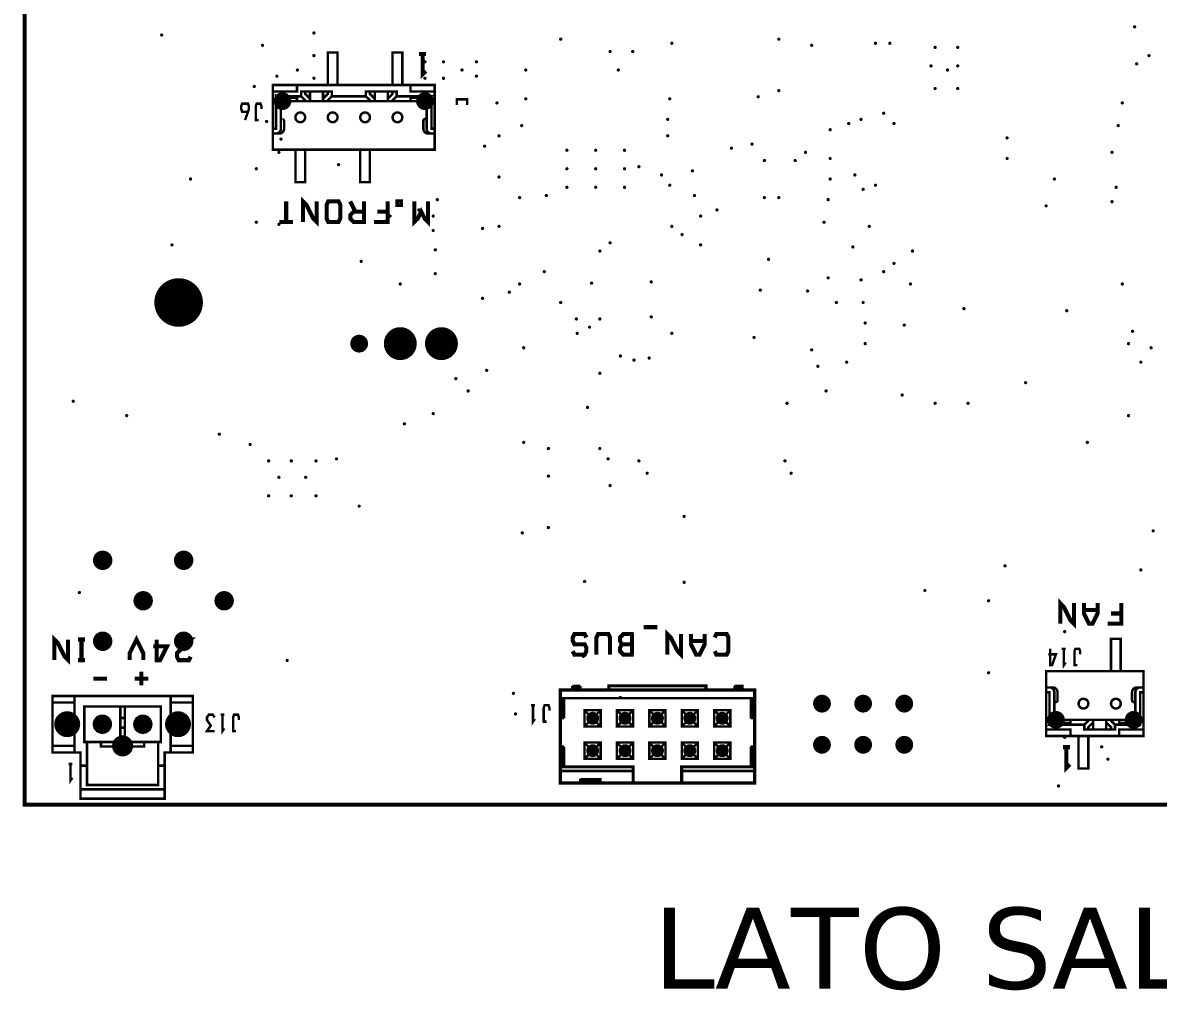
# Model space of a CAD drawing. Extents: x -3 to 440, y 331 to 583.
# Drawn here: x 299.7 to 369.8, y 331.2 to 390.9 of the extents above; entities that cross this region are included whole.
import ezdxf

# ---------------------------------------------------------------- set-up
doc = ezdxf.new("R2010")
doc.units = 0
doc.header["$MEASUREMENT"] = 0
doc.layers.get('0').update_dxf_attribs({"linetype": 'CONTINUOUS'})
for name, color, linetype in [('22-303-0_ASB', 7, 'CONTINUOUS'), ('22-303-0_DRL', 1, 'CONTINUOUS'), ('THRUHOLE_NPT', 7, 'CONTINUOUS'), ('THRUHOLE_TAP', 1, 'CONTINUOUS')]:
    doc.layers.add(name, color=color, linetype=linetype)
doc.styles.get("Standard").update_dxf_attribs({"font": 'verdana.ttf', "height": 5})

# ---------------------------------------------------------------- blocks, each defined once
blk = doc.blocks.new('ROUND_63')
at = {"const_width": 1.016}
blk.add_lwpolyline([(-0.508, 0, 1), (0.508, 0, 1)], format="xyb", close=True, dxfattribs=at)
blk = doc.blocks.new('ROUND_28')
at = {"const_width": 0.54991}
blk.add_lwpolyline([(-0.274954, 0, 1), (0.274954, 0, 1)], format="xyb", close=True, dxfattribs=at)
blk = doc.blocks.new('ROUND_30')
at = {"const_width": 0.65024}
blk.add_lwpolyline([(-0.32512, 0, 1), (0.32512, 0, 1)], format="xyb", close=True, dxfattribs=at)
blk = doc.blocks.new('ROUND_111')
at = {"const_width": 1.49987}
blk.add_lwpolyline([(-0.749934, 0, 1), (0.749934, 0, 1)], format="xyb", close=True, dxfattribs=at)
blk = doc.blocks.new('ROUND_112')
at = {"const_width": 0.59944}
blk.add_lwpolyline([(-0.29972, 0, 1), (0.29972, 0, 1)], format="xyb", close=True, dxfattribs=at)
blk = doc.blocks.new('ROUND_113')
at = {"const_width": 0.40005}
blk.add_lwpolyline([(-0.200024, 0, 1), (0.200024, 0, 1)], format="xyb", close=True, dxfattribs=at)
blk = doc.blocks.new('ROUND_114')
at = {"const_width": 0.8001}
blk.add_lwpolyline([(-0.40005, 0, 1), (0.40005, 0, 1)], format="xyb", close=True, dxfattribs=at)
blk = doc.blocks.new('ROUND_115')
at = {"const_width": 0.10033}
blk.add_lwpolyline([(-0.050164, 0, 1), (0.050164, 0, 1)], format="xyb", close=True, dxfattribs=at)
blk = doc.blocks.new('ROUND_116')
at = {"const_width": 0.10033}
blk.add_lwpolyline([(-0.050164, 0, 1), (0.050164, 0, 1)], format="xyb", close=True, dxfattribs=at)
blk = doc.blocks.new('ROUND_117')
at = {"const_width": 0.10033}
blk.add_lwpolyline([(-0.050164, 0, 1), (0.050164, 0, 1)], format="xyb", close=True, dxfattribs=at)
blk = doc.blocks.new('ROUND_108')
at = {"const_width": 0.10033}
blk.add_lwpolyline([(-0.050164, 0, 1), (0.050164, 0, 1)], format="xyb", close=True, dxfattribs=at)
blk = doc.blocks.new('ROUND_85')
at = {"const_width": 0.8001}
blk.add_lwpolyline([(-0.40005, 0, 1), (0.40005, 0, 1)], format="xyb", close=True, dxfattribs=at)
blk = doc.blocks.new('ROUND_82')
at = {"const_width": 1.49987}
blk.add_lwpolyline([(-0.749934, 0, 1), (0.749934, 0, 1)], format="xyb", close=True, dxfattribs=at)

msp = doc.modelspace()

# ---------------------------------------------------------------- linework, layer by layer
at = {"layer": '22-303-0_ASB'}
for points, const_width in [([(319.334, 582.606), (319.334, 572.606), (314.333, 572.606), (314.333, 582.606), (299.835, 582.606), (299.835, 342.606), (439.834, 342.606), (439.834, 582.606), (319.334, 582.606)], 0.254), ([(319.144, 387.041), (319.144, 389.042), (318.844, 389.042), (318.544, 389.042), (318.544, 387.041)], 0.152), ([(322.545, 387.041), (322.545, 389.042), (322.845, 389.042), (323.144, 389.042), (323.144, 387.041)], 0.152), ([(324.183, 388.959), (324.607, 388.959)], 0.254), ([(324.396, 388.959), (324.396, 387.689), (324.607, 387.899)], 0.254), ([(315.146, 386.642), (315.146, 387.041), (316.644, 387.041), (316.644, 386.642), (315.146, 386.642), (315.146, 384.341)], 0.152), ([(323.645, 387.041), (316.644, 387.041)], 0.152), ([(325.146, 387.041), (325.146, 386.642), (323.645, 386.642), (323.645, 387.041), (325.146, 387.041)], 0.152), ([(324.645, 384.341), (324.645, 386.043), (324.645, 386.241), (323.645, 386.241), (323.645, 386.043), (324.645, 386.043), (324.945, 386.342), (322.796, 386.342), (322.796, 386.642), (320.894, 386.642), (320.894, 386.342), (321.196, 386.043), (318.496, 386.043), (318.245, 386.043), (317.444, 386.043), (317.196, 386.043), (316.644, 386.043), (315.646, 386.043), (315.344, 386.342), (315.344, 384.341), (315.146, 384.341), (315.146, 384.041), (315.344, 384.041)], 0.152), ([(320.894, 386.342), (318.796, 386.342), (318.796, 386.642), (316.896, 386.642), (316.896, 386.342), (315.344, 386.342)], 0.152), ([(315.646, 384.341), (315.646, 386.043), (315.646, 386.241), (316.644, 386.241), (316.644, 386.043)], 0.152), ([(316.896, 386.342), (317.196, 386.043)], 0.152), ([(317.145, 386.642), (317.145, 386.492), (317.444, 386.192)], 0.152), ([(317.444, 386.043), (317.444, 386.192), (317.444, 386.642)], 0.152), ([(318.245, 386.043), (318.245, 386.192), (318.245, 386.642)], 0.152), ([(318.245, 386.192), (318.544, 386.492), (318.544, 386.642)], 0.152), ([(318.496, 386.043), (318.796, 386.342)], 0.152), ([(321.145, 386.642), (321.145, 386.492), (321.445, 386.192), (321.445, 386.043), (321.196, 386.043)], 0.152), ([(321.445, 386.642), (321.445, 386.192)], 0.152), ([(322.545, 386.642), (322.545, 386.492), (322.245, 386.192), (322.245, 386.043), (321.445, 386.043)], 0.152), ([(322.245, 386.192), (322.245, 386.642)], 0.152), ([(322.796, 386.342), (322.494, 386.043), (322.245, 386.043)], 0.152), ([(325.146, 384.041), (325.146, 384.341), (324.945, 384.341), (324.945, 386.342)], 0.152), ([(325.146, 386.642), (325.146, 384.341)], 0.152), ([(313.614, 385.38), (313.259, 385.38), (313.198, 385.55), (313.198, 385.72), (313.259, 385.888), (313.614, 385.888), (313.673, 385.72), (313.673, 385.55), (313.436, 384.872)], 0.152), ([(314.452, 385.55), (314.452, 385.72), (314.391, 385.888), (314.155, 385.888), (314.097, 385.72), (314.097, 384.872)], 0.152), ([(322.494, 386.043), (323.645, 386.043)], 0.152), ([(326.505, 385.801), (326.505, 386.152), (327.155, 386.152), (327.155, 385.801)], 0.152), ([(314.036, 384.872), (314.275, 384.872)], 0.152), ([(315.646, 384.943), (315.745, 384.943)], 0.152), ([(315.844, 384.841), (315.844, 384.341)], 0.152), ([(324.445, 384.841), (324.445, 384.341)], 0.152), ([(324.645, 384.943), (324.544, 384.943)], 0.152), ([(324.945, 384.041), (325.146, 384.041), (325.146, 383.043), (315.146, 383.043), (315.146, 384.041)], 0.152), ([(315.545, 384.041), (315.344, 384.041)], 0.152), ([(324.744, 384.041), (324.945, 384.041)], 0.152), ([(317.145, 383.043), (317.145, 381.041), (316.845, 381.041), (316.545, 381.041), (316.545, 383.043)], 0.152), ([(321.145, 383.043), (321.145, 381.041), (320.846, 381.041), (320.546, 381.041), (320.546, 383.043)], 0.152), ([(317.008, 378.585), (317.008, 379.855), (317.221, 379.644), (317.643, 378.799), (317.856, 378.585), (317.856, 379.855)], 0.254), ([(315.971, 379.855), (315.971, 378.585)], 0.254), ([(319.21, 379.855), (319.316, 379.644), (319.316, 378.799), (319.21, 378.585), (318.575, 378.585), (318.468, 378.799), (318.468, 379.644), (318.575, 379.855), (319.21, 379.855)], 0.254), ([(320.246, 379.22), (319.929, 379.855)], 0.254), ([(320.777, 379.22), (320.142, 379.22), (319.929, 379.009), (319.929, 378.799), (320.142, 378.585), (320.777, 378.585), (320.777, 379.855)], 0.254), ([(322.237, 379.855), (322.237, 378.585), (321.389, 378.585)], 0.254), ([(321.602, 379.22), (322.237, 379.22)], 0.254), ([(323.063, 379.855), (322.85, 379.855), (322.85, 379.644), (323.063, 379.644), (323.063, 379.855)], 0.254), ([(323.888, 379.855), (323.888, 378.585), (324.099, 378.799), (324.31, 379.22), (324.523, 378.799), (324.734, 378.585), (324.734, 379.855)], 0.254), ([(315.547, 378.585), (316.395, 378.585)], 0.254), ([(363.766, 353.78), (363.766, 355.05), (363.977, 354.836), (364.401, 353.99), (364.612, 353.78), (364.612, 355.05)], 0.254), ([(365.227, 355.05), (365.227, 354.415), (365.544, 353.78), (365.755, 353.78), (366.073, 354.415), (366.073, 355.05)], 0.254), ([(367.533, 355.05), (367.533, 353.78), (366.687, 353.78)], 0.254), ([(365.227, 354.625), (366.073, 354.625)], 0.254), ([(366.898, 354.415), (367.533, 354.415)], 0.254), ([(338.049, 353.566), (338.895, 353.566)], 0.254), ([(339.509, 351.875), (339.509, 353.145), (339.72, 352.931), (340.144, 352.085), (340.355, 351.875), (340.355, 353.145)], 0.254), ([(301.663, 351.534), (301.663, 352.804), (301.874, 352.593), (302.298, 351.748), (302.509, 351.534), (302.509, 352.804)], 0.254), ([(303.124, 352.804), (303.546, 352.804)], 0.254), ([(303.335, 352.804), (303.335, 351.534)], 0.254), ([(306.309, 351.534), (306.309, 351.958), (306.733, 352.804), (307.155, 351.958), (307.155, 351.534)], 0.254), ([(307.77, 352.383), (308.615, 352.383), (308.194, 351.534), (307.98, 351.534), (307.98, 352.804)], 0.254), ([(309.23, 352.804), (310.076, 352.804), (309.23, 351.958), (309.23, 351.748), (309.337, 351.534), (309.972, 351.534), (310.076, 351.748)], 0.254), ([(333.667, 352.085), (333.772, 351.875), (334.407, 351.875), (334.513, 352.085), (334.513, 352.296), (334.407, 352.51), (333.772, 352.51), (333.667, 352.72), (333.667, 352.931), (333.772, 353.145), (334.407, 353.145), (334.513, 352.931)], 0.254), ([(335.128, 351.875), (335.128, 352.931), (335.232, 353.145), (335.867, 353.145), (335.974, 352.931), (335.974, 351.875)], 0.254), ([(337.434, 353.145), (336.799, 353.145), (336.588, 352.931), (336.588, 352.72), (336.693, 352.51)], 0.254), ([(337.328, 353.145), (337.328, 351.875)], 0.254), ([(340.97, 353.145), (340.97, 352.51), (341.287, 351.875), (341.498, 351.875), (341.816, 352.51), (341.816, 353.145)], 0.254), ([(340.97, 352.72), (341.816, 352.72)], 0.254), ([(342.43, 352.931), (342.535, 353.145), (343.17, 353.145), (343.276, 352.931), (343.276, 352.085), (343.17, 351.875), (342.535, 351.875), (342.43, 352.085)], 0.254), ([(366.901, 350.846), (366.901, 352.847), (367.201, 352.847), (367.5, 352.847), (367.5, 350.846)], 0.152), ([(337.328, 352.51), (336.693, 352.51), (336.588, 352.296), (336.588, 352.085), (336.799, 351.875), (337.434, 351.875)], 0.254), ([(363.025, 351.895), (363.5, 351.895), (363.261, 351.217), (363.144, 351.217), (363.144, 352.233)], 0.152), ([(363.863, 352.233), (364.099, 352.233)], 0.152), ([(363.982, 352.233), (363.982, 351.217), (364.099, 351.387)], 0.152), ([(364.998, 351.895), (364.998, 352.065), (364.937, 352.233), (364.701, 352.233), (364.643, 352.065), (364.643, 351.217)], 0.152), ([(303.124, 351.534), (303.546, 351.534)], 0.254), ([(364.582, 351.217), (364.821, 351.217)], 0.152), ([(307.038, 350.815), (307.038, 349.97)], 0.254), ([(363.101, 349.848), (362.9, 349.848), (362.9, 350.846), (368.9, 350.846), (368.9, 349.848), (368.9, 349.548)], 0.152), ([(304.922, 350.391), (304.076, 350.391)], 0.254), ([(307.462, 350.391), (306.616, 350.391)], 0.254), ([(333.64, 349.944), (333.64, 349.693), (334.14, 349.693)], 0.15), ([(333.64, 349.944), (334.14, 349.944)], 0.15), ([(333.64, 349.898), (334.14, 349.898)], 0.15), ([(333.667, 349.944), (333.667, 349.693)], 0.15), ([(333.802, 349.944), (333.802, 349.693)], 0.15), ([(333.937, 349.944), (333.937, 349.693)], 0.15), ([(334.071, 349.944), (334.071, 349.693)], 0.15), ([(334.14, 349.944), (334.14, 349.693)], 0.15), ([(334.892, 349.693), (335.893, 349.693), (335.893, 349.944), (341.897, 349.944), (341.897, 349.693)], 0.198), ([(343.647, 349.944), (344.148, 349.944), (344.148, 349.693)], 0.15), ([(343.647, 349.944), (343.647, 349.693)], 0.15), ([(343.647, 349.898), (344.148, 349.898)], 0.15), ([(343.675, 349.944), (343.675, 349.693)], 0.15), ([(343.81, 349.944), (343.81, 349.693)], 0.15), ([(343.942, 349.944), (343.942, 349.693)], 0.15), ([(344.076, 349.944), (344.076, 349.693)], 0.15), ([(362.9, 349.848), (362.9, 349.548), (363.101, 349.548), (363.101, 347.546)], 0.152), ([(363.299, 349.848), (363.101, 349.848)], 0.152), ([(368.699, 349.848), (368.501, 349.848)], 0.152), ([(368.9, 349.848), (368.699, 349.848)], 0.152), ([(302.906, 348.913), (301.544, 348.913), (301.544, 346.241), (301.544, 345.837), (302.906, 345.837), (302.906, 349.317), (301.544, 349.317), (301.544, 348.913)], 0.152), ([(302.906, 349.317), (308.844, 349.317)], 0.152), ([(308.844, 348.913), (310.205, 348.913), (310.205, 349.317), (308.844, 349.317), (308.844, 345.837), (308.476, 345.837), (308.476, 345.017), (308.074, 345.017), (308.074, 343.828), (303.675, 343.828), (303.675, 345.017), (303.274, 345.017), (303.274, 343.556), (308.476, 343.556), (308.476, 345.017)], 0.152), ([(333.396, 343.942), (344.894, 343.942), (344.894, 349.693), (332.895, 349.693), (332.895, 343.942), (333.396, 343.942)], 0.198), ([(332.878, 349.192), (333.129, 349.192), (333.129, 347.943)], 0.15), ([(332.878, 349.192), (332.878, 347.943)], 0.15), ([(332.878, 349.086), (333.129, 349.086)], 0.15), ([(344.894, 349.192), (332.895, 349.192)], 0.15), ([(332.923, 349.192), (332.923, 347.943)], 0.15), ([(333.058, 349.192), (333.058, 347.943)], 0.15), ([(333.64, 349.764), (334.14, 349.764)], 0.15), ([(343.647, 349.764), (344.148, 349.764)], 0.15), ([(343.647, 349.693), (344.148, 349.693)], 0.15), ([(344.661, 349.192), (344.912, 349.192), (344.912, 347.943)], 0.15), ([(344.661, 349.192), (344.661, 347.943)], 0.15), ([(344.661, 349.086), (344.912, 349.086)], 0.15), ([(344.706, 349.192), (344.706, 347.943)], 0.15), ([(344.841, 349.192), (344.841, 347.943)], 0.15), ([(362.9, 347.247), (362.9, 349.548)], 0.152), ([(363.401, 349.548), (363.401, 347.846), (363.401, 347.648), (364.399, 347.648), (364.399, 347.846), (363.401, 347.846), (363.101, 347.546), (365.25, 347.546), (365.55, 347.846), (364.399, 347.846)], 0.152), ([(363.599, 349.048), (363.599, 349.548)], 0.152), ([(365.25, 347.546), (365.25, 347.247), (367.15, 347.247), (367.15, 347.546), (368.699, 347.546), (368.699, 349.548), (368.9, 349.548), (368.9, 347.247), (367.401, 347.247), (367.401, 346.848), (368.9, 346.848), (368.9, 347.247)], 0.152), ([(367.15, 347.546), (366.85, 347.846), (367.401, 347.846), (367.401, 347.648), (368.399, 347.648), (368.399, 347.846), (368.399, 349.548)], 0.152), ([(368.199, 349.548), (368.199, 349.048)], 0.152), ([(303.675, 345.017), (303.675, 346.482), (303.515, 346.482), (303.515, 348.672), (308.234, 348.672), (308.234, 346.482), (308.074, 346.482), (307.206, 346.482), (306.014, 346.482), (306.014, 347.361), (306.014, 347.963), (305.735, 347.963), (305.735, 347.361), (306.014, 347.361)], 0.152), ([(305.735, 347.963), (305.735, 348.672)], 0.152), ([(306.014, 347.963), (306.014, 348.672)], 0.152), ([(310.205, 346.241), (310.205, 348.913)], 0.152), ([(331.094, 348.753), (331.331, 348.753)], 0.152), ([(331.214, 348.753), (331.214, 347.737), (331.331, 347.907)], 0.152), ([(332.23, 348.415), (332.23, 348.583), (332.169, 348.753), (331.933, 348.753), (331.874, 348.583), (331.874, 347.737)], 0.152), ([(332.878, 348.954), (333.129, 348.954)], 0.15), ([(332.878, 348.819), (333.129, 348.819)], 0.15), ([(332.878, 348.684), (333.129, 348.684)], 0.15), ([(332.878, 348.55), (333.129, 348.55)], 0.15), ([(332.878, 348.415), (333.129, 348.415)], 0.15), ([(334.391, 347.442), (335.392, 348.443)], 0.15), ([(334.391, 348.443), (334.391, 347.442), (335.392, 347.442), (335.392, 348.443), (334.391, 348.443)], 0.15), ([(335.392, 347.442), (334.391, 348.443)], 0.15), ([(336.393, 348.443), (336.393, 347.442), (337.394, 347.442), (337.394, 348.443), (336.393, 348.443)], 0.15), ([(337.394, 347.442), (336.393, 348.443)], 0.15), ([(336.393, 347.442), (337.394, 348.443)], 0.15), ([(338.394, 348.443), (338.394, 347.442), (339.395, 347.442), (339.395, 348.443), (338.394, 348.443)], 0.15), ([(339.395, 347.442), (338.394, 348.443)], 0.15), ([(338.394, 347.442), (339.395, 348.443)], 0.15), ([(340.396, 348.443), (340.396, 347.442), (341.397, 347.442), (341.397, 348.443), (340.396, 348.443)], 0.15), ([(341.397, 347.442), (340.396, 348.443)], 0.15), ([(340.396, 347.442), (341.397, 348.443)], 0.15), ([(342.397, 348.443), (342.397, 347.442), (343.398, 347.442), (343.398, 348.443), (342.397, 348.443)], 0.15), ([(343.398, 347.442), (342.397, 348.443)], 0.15), ([(342.397, 347.442), (343.398, 348.443)], 0.15), ([(344.661, 348.954), (344.912, 348.954)], 0.15), ([(344.661, 348.819), (344.912, 348.819)], 0.15), ([(344.661, 348.684), (344.912, 348.684)], 0.15), ([(344.661, 348.55), (344.912, 348.55)], 0.15), ([(344.661, 348.415), (344.912, 348.415)], 0.15), ([(363.401, 348.946), (363.5, 348.946)], 0.152), ([(368.399, 348.946), (368.3, 348.946)], 0.152), ([(304.308, 347.259), (304.943, 347.259), (304.943, 347.894), (304.793, 347.745), (304.457, 347.745), (304.308, 347.894), (304.308, 347.259), (304.457, 347.409), (304.457, 347.745)], 0.152), ([(304.943, 347.894), (304.308, 347.894)], 0.152), ([(304.793, 347.409), (304.793, 347.745)], 0.152), ([(307.292, 347.409), (307.442, 347.259), (306.807, 347.259), (306.957, 347.409), (307.292, 347.409), (307.292, 347.745), (307.442, 347.894), (306.807, 347.894), (306.957, 347.745), (307.292, 347.745)], 0.152), ([(306.807, 347.894), (306.807, 347.259)], 0.152), ([(306.957, 347.409), (306.957, 347.745)], 0.152), ([(307.442, 347.894), (307.442, 347.259)], 0.152), ([(311.557, 348.001), (311.437, 348.169), (311.201, 348.169), (311.082, 348.001), (311.082, 347.831), (311.318, 347.493), (311.082, 347.153), (311.557, 347.153)], 0.152), ([(311.92, 348.169), (312.156, 348.169)], 0.152), ([(312.039, 348.169), (312.039, 347.153), (312.156, 347.323)], 0.152), ([(313.055, 347.831), (313.055, 348.001), (312.994, 348.169), (312.758, 348.169), (312.7, 348.001), (312.7, 347.153)], 0.152), ([(331.813, 347.737), (332.052, 347.737)], 0.152), ([(332.878, 348.283), (333.129, 348.283)], 0.15), ([(332.878, 348.148), (333.129, 348.148)], 0.15), ([(332.878, 348.014), (333.129, 348.014)], 0.15), ([(332.878, 347.943), (333.129, 347.943)], 0.15), ([(344.661, 348.283), (344.912, 348.283)], 0.15), ([(344.661, 348.148), (344.912, 348.148)], 0.15), ([(344.661, 348.014), (344.912, 348.014)], 0.15), ([(344.661, 347.943), (344.912, 347.943)], 0.15), ([(365.499, 347.247), (365.499, 347.397), (365.801, 347.696), (365.801, 347.846), (366.601, 347.846), (366.601, 347.696), (366.601, 347.247)], 0.152), ([(365.801, 347.846), (365.55, 347.846)], 0.152), ([(365.801, 347.696), (365.801, 347.247)], 0.152), ([(366.85, 347.846), (366.601, 347.846)], 0.152), ([(366.901, 347.247), (366.901, 347.397), (366.601, 347.696)], 0.152), ([(368.699, 347.546), (368.399, 347.846), (367.401, 347.846)], 0.152), ([(303.675, 346.482), (304.544, 346.482), (305.735, 346.482), (305.735, 347.361)], 0.152), ([(304.943, 347.259), (304.793, 347.409), (304.457, 347.409)], 0.152), ([(312.639, 347.153), (312.878, 347.153)], 0.152), ([(362.9, 346.848), (362.9, 347.247), (364.399, 347.247), (364.399, 346.848), (362.9, 346.848)], 0.152), ([(307.206, 346.482), (307.206, 346.203), (304.544, 346.203), (304.544, 346.482)], 0.152), ([(308.074, 345.017), (308.074, 346.482)], 0.152), ([(334.391, 346.441), (334.391, 345.441), (335.392, 345.441), (335.392, 346.441), (334.391, 346.441)], 0.15), ([(335.392, 345.441), (334.391, 346.441)], 0.15), ([(334.391, 345.441), (335.392, 346.441)], 0.15), ([(337.394, 345.441), (336.393, 346.441)], 0.15), ([(336.393, 346.441), (336.393, 345.441), (337.394, 345.441), (337.394, 346.441), (336.393, 346.441)], 0.15), ([(336.393, 345.441), (337.394, 346.441)], 0.15), ([(338.394, 346.441), (338.394, 345.441), (339.395, 345.441), (339.395, 346.441), (338.394, 346.441)], 0.15), ([(339.395, 345.441), (338.394, 346.441)], 0.15), ([(338.394, 345.441), (339.395, 346.441)], 0.15), ([(341.397, 345.441), (340.396, 346.441)], 0.15), ([(340.396, 345.441), (341.397, 346.441)], 0.15), ([(340.396, 346.441), (340.396, 345.441), (341.397, 345.441), (341.397, 346.441), (340.396, 346.441)], 0.15), ([(343.398, 345.441), (342.397, 346.441)], 0.15), ([(342.397, 346.441), (342.397, 345.441), (343.398, 345.441), (343.398, 346.441), (342.397, 346.441)], 0.15), ([(342.397, 345.441), (343.398, 346.441)], 0.15), ([(364.399, 346.848), (367.401, 346.848)], 0.152), ([(364.899, 346.848), (364.899, 344.846), (365.199, 344.846), (365.499, 344.846), (365.499, 346.848)], 0.152), ([(302.906, 346.241), (301.544, 346.241)], 0.152), ([(303.274, 345.017), (303.274, 345.837), (302.906, 345.837)], 0.152), ([(308.844, 346.241), (310.205, 346.241), (310.205, 345.837), (308.844, 345.837)], 0.152), ([(332.878, 346.193), (332.878, 344.94), (333.129, 344.94)], 0.15), ([(332.878, 346.193), (333.129, 346.193)], 0.15), ([(332.878, 346.083), (333.129, 346.083)], 0.15), ([(332.878, 345.951), (333.129, 345.951)], 0.15), ([(332.878, 345.817), (333.129, 345.817)], 0.15), ([(332.878, 345.682), (333.129, 345.682)], 0.15), ([(332.923, 346.193), (332.923, 344.94)], 0.15), ([(333.058, 346.193), (333.058, 344.94)], 0.15), ([(333.129, 346.193), (333.129, 344.94)], 0.15), ([(344.661, 346.193), (344.661, 344.94), (344.912, 344.94)], 0.15), ([(344.661, 346.193), (344.912, 346.193)], 0.15), ([(344.661, 346.083), (344.912, 346.083)], 0.15), ([(344.661, 345.951), (344.912, 345.951)], 0.15), ([(344.661, 345.817), (344.912, 345.817)], 0.15), ([(344.661, 345.682), (344.912, 345.682)], 0.15), ([(344.706, 346.193), (344.706, 344.94)], 0.15), ([(344.841, 346.193), (344.841, 344.94)], 0.15), ([(344.912, 346.193), (344.912, 344.94)], 0.15), ([(363.934, 346.16), (364.358, 346.16)], 0.254), ([(364.147, 346.16), (364.147, 344.89), (364.358, 345.1)], 0.254), ([(302.54, 345.121), (302.776, 345.121)], 0.152), ([(302.657, 345.121), (302.657, 344.105), (302.776, 344.275)], 0.152), ([(337.396, 343.942), (337.396, 344.943), (332.895, 344.943)], 0.198), ([(332.878, 345.547), (333.129, 345.547)], 0.15), ([(332.878, 345.413), (333.129, 345.413)], 0.15), ([(332.878, 345.281), (333.129, 345.281)], 0.15), ([(332.878, 345.146), (333.129, 345.146)], 0.15), ([(332.878, 345.011), (333.129, 345.011)], 0.15), ([(340.393, 343.942), (340.393, 344.943), (344.894, 344.943)], 0.198), ([(344.661, 345.547), (344.912, 345.547)], 0.15), ([(344.661, 345.413), (344.912, 345.413)], 0.15), ([(344.661, 345.281), (344.912, 345.281)], 0.15), ([(344.661, 345.146), (344.912, 345.146)], 0.15), ([(344.661, 345.011), (344.912, 345.011)], 0.15), ([(337.394, 344.691), (332.895, 344.691)], 0.15), ([(334.13, 344.191), (334.13, 343.94)], 0.15), ([(334.13, 344.191), (335.382, 344.191), (335.382, 343.94)], 0.15), ([(334.239, 344.191), (334.239, 343.94)], 0.15), ([(334.371, 344.191), (334.371, 343.94)], 0.15), ([(334.506, 344.191), (334.506, 343.94)], 0.15), ([(334.64, 344.191), (334.64, 343.94)], 0.15), ([(334.775, 344.191), (334.775, 343.94)], 0.15), ([(334.91, 344.191), (334.91, 343.94)], 0.15), ([(335.042, 344.191), (335.042, 343.94)], 0.15), ([(335.176, 344.191), (335.176, 343.94)], 0.15), ([(335.311, 344.191), (335.311, 343.94)], 0.15), ([(340.396, 344.691), (344.894, 344.691)], 0.15), ([(308.476, 343.556), (308.476, 342.977), (303.274, 342.977), (303.274, 343.556)], 0.152), ([(334.13, 344.145), (335.382, 344.145)], 0.15), ([(334.13, 344.011), (335.382, 344.011)], 0.15), ([(334.13, 343.94), (335.382, 343.94)], 0.15)]:
    msp.add_lwpolyline(points, dxfattribs=dict(at, const_width=const_width))
at = {"layer": '22-303-0_ASB', "const_width": 0.152}
for points in [[(315.75, 384.917, -0.414214), (315.849, 384.818)], [(316.545, 385.042, -0.414214), (316.845, 385.342)], [(316.845, 384.742, -0.414214), (316.545, 385.042)], [(316.845, 385.342, -0.414214), (317.145, 385.042)], [(317.145, 385.042, -0.414214), (316.845, 384.742)], [(318.544, 385.042, -0.414214), (318.844, 385.342)], [(318.844, 384.742, -0.414214), (318.544, 385.042)], [(318.844, 385.342, -0.414214), (319.144, 385.042)], [(319.144, 385.042, -0.414214), (318.844, 384.742)], [(320.546, 385.042, -0.414214), (320.846, 385.342)], [(320.846, 384.742, -0.414214), (320.546, 385.042)], [(320.846, 385.342, -0.414214), (321.145, 385.042)], [(321.145, 385.042, -0.414214), (320.846, 384.742)], [(322.545, 385.042, -0.414214), (322.845, 385.342)], [(322.845, 384.742, -0.414214), (322.545, 385.042)], [(322.845, 385.342, -0.414214), (323.144, 385.042)], [(323.144, 385.042, -0.414214), (322.845, 384.742)], [(324.445, 384.841, -0.414214), (324.544, 384.94)], [(315.646, 384.341, -0.414214), (315.344, 384.039)], [(315.844, 384.341, -0.414214), (315.545, 384.041)], [(324.744, 384.041, -0.414214), (324.445, 384.341)], [(324.945, 384.041, -0.414214), (324.645, 384.341)], [(363.101, 349.848, -0.414214), (363.401, 349.548)], [(363.299, 349.848, -0.414214), (363.599, 349.548)], [(368.199, 349.548, -0.414214), (368.501, 349.85)], [(368.422, 349.657, -0.30798), (368.699, 349.845)], [(364.899, 348.847, -0.414214), (365.199, 349.147)], [(365.199, 349.147, -0.414214), (365.499, 348.847)], [(366.901, 348.847, -0.414214), (367.201, 349.147)], [(367.201, 349.147, -0.414214), (367.5, 348.847)], [(368.399, 349.548, -0.094216), (368.42, 349.658)], [(363.599, 349.048, -0.414214), (363.5, 348.948)], [(365.199, 348.547, -0.414214), (364.899, 348.847)], [(365.499, 348.847, -0.414214), (365.199, 348.547)], [(367.201, 348.547, -0.414214), (366.901, 348.847)], [(367.5, 348.847, -0.414214), (367.201, 348.547)], [(368.305, 348.946, -0.414214), (368.204, 349.048)]]:
    msp.add_lwpolyline(points, format="xyb", dxfattribs=at)
at = {"layer": '22-303-0_DRL', "const_width": 0.254}
msp.add_lwpolyline([(319.334, 582.606), (319.334, 572.606), (314.333, 572.606), (314.333, 582.606), (299.835, 582.606), (299.835, 342.606), (439.834, 342.606), (439.834, 582.606), (319.334, 582.606)], dxfattribs=at)

# ---------------------------------------------------------------- block references
at = {"layer": '22-303-0_ASB', "xscale": -1}
for p in [(323.02, 371.072), (325.56, 371.072)]:
    msp.add_blockref('ROUND_63', p, dxfattribs=at)
at = {"layer": '22-303-0_DRL', "xscale": -1}
for name, p in [('ROUND_117', (368.359, 390.63)), ('ROUND_117', (308.288, 390.122)), ('ROUND_116', (317.686, 390.249)), ('ROUND_117', (332.926, 389.868)), ('ROUND_117', (346.388, 389.868)), ('ROUND_117', (314.511, 389.487)), ('ROUND_116', (335.974, 389.106)), ('ROUND_116', (337.371, 389.106)), ('ROUND_117', (339.784, 389.614)), ('ROUND_117', (348.42, 389.487)), ('ROUND_117', (352.357, 389.614)), ('ROUND_117', (353.246, 389.614)), ('ROUND_115', (356.04, 389.36)), ('ROUND_115', (357.437, 389.36)), ('ROUND_115', (317.686, 388.852)), ('ROUND_115', (324.544, 388.471)), ('ROUND_115', (325.687, 388.471)), ('ROUND_115', (327.719, 388.471)), ('ROUND_117', (368.486, 388.344)), ('ROUND_117', (369.248, 388.852)), ('ROUND_117', (316.67, 387.963)), ('ROUND_117', (326.83, 387.963)), ('ROUND_117', (330.767, 387.963)), ('ROUND_117', (336.482, 387.963)), ('ROUND_115', (355.786, 388.217)), ('ROUND_117', (356.802, 387.963)), ('ROUND_115', (357.437, 388.217)), ('ROUND_117', (314.003, 386.947)), ('ROUND_117', (315.4, 387.582)), ('ROUND_115', (317.686, 387.455)), ('ROUND_115', (324.544, 387.455)), ('ROUND_115', (325.687, 387.455)), ('ROUND_115', (327.719, 387.582)), ('ROUND_28', (315.745, 386.043)), ('ROUND_28', (324.544, 386.043)), ('ROUND_116', (345.118, 386.312)), ('ROUND_116', (346.388, 386.693)), ('ROUND_115', (356.04, 386.82)), ('ROUND_115', (357.437, 386.82)), ('ROUND_117', (328.989, 385.931)), ('ROUND_116', (330.767, 386.185)), ('ROUND_116', (339.657, 386.185)), ('ROUND_117', (367.597, 385.931)), ('ROUND_117', (339.53, 384.917)), ('ROUND_117', (351.468, 384.915)), ('ROUND_117', (352.865, 385.296)), ('ROUND_117', (314.765, 384.788)), ('ROUND_117', (330.513, 384.534)), ('ROUND_117', (349.563, 384.28)), ('ROUND_117', (350.706, 384.661)), ('ROUND_116', (353.5, 384.661)), ('ROUND_117', (367.343, 384.534)), ('ROUND_117', (315.654, 383.696)), ('ROUND_117', (329.116, 383.899)), ('ROUND_117', (339.53, 383.899)), ('ROUND_116', (360.485, 383.772)), ('ROUND_117', (315.527, 382.883)), ('ROUND_116', (328.227, 383.264)), ('ROUND_115', (333.307, 383.01)), ('ROUND_115', (335.085, 383.01)), ('ROUND_115', (336.863, 383.01)), ('ROUND_116', (343.467, 383.137)), ('ROUND_117', (344.737, 383.391)), ('ROUND_117', (348.039, 382.883)), ('ROUND_117', (366.962, 382.883)), ('ROUND_117', (319.21, 382.121)), ('ROUND_117', (345.499, 382.375)), ('ROUND_117', (347.404, 382.375)), ('ROUND_117', (349.563, 382.502)), ('ROUND_117', (360.485, 382.502)), ('ROUND_117', (314.13, 381.867)), ('ROUND_117', (329.116, 381.359)), ('ROUND_115', (333.307, 381.867)), ('ROUND_115', (335.085, 381.867)), ('ROUND_115', (336.863, 381.867)), ('ROUND_117', (337.752, 381.994)), ('ROUND_117', (339.149, 381.486)), ('ROUND_117', (341.054, 381.74)), ('ROUND_117', (351.087, 381.486)), ('ROUND_117', (310.066, 381.232)), ('ROUND_115', (333.307, 380.724)), ('ROUND_115', (335.085, 380.724)), ('ROUND_115', (336.863, 380.724)), ('ROUND_117', (339.657, 380.851)), ('ROUND_117', (349.563, 381.232)), ('ROUND_117', (352.357, 380.851)), ('ROUND_117', (363.406, 381.232)), ('ROUND_117', (367.216, 380.724)), ('ROUND_117', (325.306, 379.962)), ('ROUND_116', (330.386, 380.089)), ('ROUND_117', (332.037, 380.216)), ('ROUND_116', (341.181, 380.216)), ('ROUND_117', (345.499, 380.089)), ('ROUND_117', (346.388, 380.089)), ('ROUND_117', (349.436, 379.962)), ('ROUND_117', (351.595, 380.597)), ('ROUND_117', (319.337, 379.581)), ('ROUND_117', (324.163, 379.327)), ('ROUND_117', (342.57, 379.327)), ('ROUND_117', (362.898, 379.581)), ('ROUND_117', (366.962, 379.835)), ('ROUND_117', (314.13, 378.565)), ('ROUND_117', (322.385, 378.946)), ('ROUND_117', (325.052, 378.946)), ('ROUND_117', (341.562, 378.946)), ('ROUND_117', (349.182, 378.565)), ('ROUND_117', (315.527, 378.438)), ('ROUND_117', (325.052, 378.057)), ('ROUND_117', (328.1, 378.184)), ('ROUND_117', (329.116, 378.311)), ('ROUND_117', (339.784, 378.311)), ('ROUND_116', (340.419, 377.803)), ('ROUND_117', (351.976, 378.311)), ('ROUND_117', (308.923, 377.168)), ('ROUND_116', (335.974, 377.295)), ('ROUND_116', (341.562, 377.168)), ('ROUND_117', (325.179, 376.863)), ('ROUND_116', (335.339, 376.787)), ('ROUND_116', (350.96, 377.041)), ('ROUND_117', (354.643, 376.787)), ('ROUND_117', (320.607, 376.152)), ('ROUND_117', (345.753, 376.279)), ('ROUND_116', (353.5, 376.025)), ('ROUND_111', (309.334, 373.612)), ('ROUND_117', (325.179, 375.39)), ('ROUND_117', (331.91, 375.517)), ('ROUND_117', (349.436, 375.136)), ('ROUND_117', (351.468, 375.009)), ('ROUND_117', (352.865, 375.517)), ('ROUND_117', (323.02, 374.755)), ('ROUND_117', (330.386, 374.755)), ('ROUND_117', (334.831, 374.806)), ('ROUND_117', (338.514, 374.882)), ('ROUND_117', (345.245, 374.374)), ('ROUND_117', (348.166, 374.323)), ('ROUND_116', (354.516, 374.755)), ('ROUND_117', (367.597, 374.755)), ('ROUND_117', (328.1, 373.866)), ('ROUND_116', (329.751, 374.247)), ('ROUND_117', (332.926, 373.612)), ('ROUND_116', (349.944, 373.612)), ('ROUND_117', (351.595, 373.612)), ('ROUND_117', (357.818, 373.231)), ('ROUND_116', (364.168, 373.104)), ('ROUND_117', (333.891, 372.596)), ('ROUND_117', (335.339, 372.596)), ('ROUND_116', (338.514, 372.723)), ('ROUND_117', (351.722, 372.342)), ('ROUND_116', (354.135, 372.215)), ('ROUND_28', (320.48, 371.072)), ('ROUND_28', (323.02, 371.072)), ('ROUND_28', (325.56, 371.072)), ('ROUND_117', (333.942, 371.707)), ('ROUND_117', (334.704, 372.088)), ('ROUND_117', (339.784, 371.707)), ('ROUND_117', (368.232, 371.834)), ('ROUND_117', (330.64, 370.818)), ('ROUND_117', (344.864, 371.453)), ('ROUND_117', (351.722, 371.072)), ('ROUND_117', (367.978, 371.072)), ('ROUND_117', (369.375, 370.818)), ('ROUND_116', (336.609, 370.31)), ('ROUND_116', (338.387, 370.183)), ('ROUND_117', (348.42, 370.691)), ('ROUND_117', (328.354, 369.421)), ('ROUND_117', (337.447, 370.056)), ('ROUND_117', (348.801, 369.675)), ('ROUND_117', (350.579, 369.929)), ('ROUND_117', (368.74, 369.929)), ('ROUND_117', (326.449, 368.913)), ('ROUND_117', (335.339, 369.243)), ('ROUND_117', (327.211, 368.151)), ('ROUND_117', (349.309, 368.151)), ('ROUND_117', (361.628, 368.659)), ('ROUND_117', (302.827, 367.516)), ('ROUND_117', (346.896, 367.389)), ('ROUND_116', (354.008, 367.897)), ('ROUND_117', (356.04, 367.389)), ('ROUND_117', (358.072, 367.389)), ('ROUND_117', (306.129, 366.627)), ('ROUND_117', (325.052, 366.754)), ('ROUND_117', (334.577, 367.135)), ('ROUND_117', (367.978, 366.627)), ('ROUND_117', (323.274, 366.119)), ('ROUND_117', (311.844, 365.484)), ('ROUND_117', (313.749, 364.849)), ('ROUND_117', (330.64, 364.976)), ('ROUND_117', (332.164, 364.595)), ('ROUND_117', (335.339, 364.595)), ('ROUND_117', (365.438, 364.976)), ('ROUND_115', (314.892, 363.833)), ('ROUND_115', (316.289, 363.833)), ('ROUND_115', (317.813, 363.833)), ('ROUND_117', (319.083, 363.96)), ('ROUND_117', (335.847, 363.96)), ('ROUND_117', (337.752, 363.833)), ('ROUND_117', (346.769, 363.833)), ('ROUND_115', (315.527, 362.817)), ('ROUND_117', (317.178, 362.817)), ('ROUND_117', (332.164, 362.893)), ('ROUND_117', (338.26, 363.071)), ('ROUND_117', (347.15, 363.071)), ('ROUND_117', (335.974, 362.309)), ('ROUND_115', (314.892, 361.674)), ('ROUND_115', (316.289, 361.674)), ('ROUND_115', (317.813, 361.674)), ('ROUND_117', (320.48, 361.039)), ('ROUND_116', (340.546, 360.404)), ('ROUND_117', (332.164, 359.718)), ('ROUND_117', (330.551, 359.388)), ('ROUND_117', (369.502, 359.515)), ('ROUND_112', (304.645, 357.696)), ('ROUND_112', (309.644, 357.696)), ('ROUND_117', (360.358, 357.356)), ('ROUND_117', (368.74, 357.102)), ('ROUND_117', (334.399, 356.391)), ('ROUND_117', (340.546, 356.34)), ('ROUND_117', (303.208, 355.705)), ('ROUND_112', (307.145, 355.197)), ('ROUND_112', (312.146, 355.197)), ('ROUND_116', (355.405, 355.832)), ('ROUND_117', (359.342, 355.197)), ('ROUND_117', (364.041, 353.292)), ('ROUND_112', (304.645, 352.698)), ('ROUND_112', (309.644, 352.698)), ('ROUND_117', (316.035, 351.514)), ('ROUND_117', (334.323, 351.768)), ('ROUND_117', (359.342, 350.752)), ('ROUND_117', (330.005, 349.482)), ('ROUND_117', (336.609, 349.228)), ('ROUND_28', (349.055, 348.847)), ('ROUND_28', (351.595, 348.847)), ('ROUND_28', (354.135, 348.847)), ('ROUND_114', (302.456, 347.577)), ('ROUND_112', (304.625, 347.577)), ('ROUND_112', (307.124, 347.577)), ('ROUND_114', (309.296, 347.577)), ('ROUND_117', (330.132, 348.212)), ('ROUND_113', (334.897, 347.943)), ('ROUND_113', (336.896, 347.943)), ('ROUND_113', (338.895, 347.943)), ('ROUND_113', (340.894, 347.943)), ('ROUND_113', (342.895, 347.943)), ('ROUND_28', (363.5, 347.846)), ('ROUND_28', (368.3, 347.846)), ('ROUND_30', (305.875, 346.238)), ('ROUND_28', (349.055, 346.307)), ('ROUND_28', (351.595, 346.307)), ('ROUND_28', (354.135, 346.307)), ('ROUND_117', (364.041, 346.764)), ('ROUND_113', (334.897, 345.944)), ('ROUND_113', (336.896, 345.944)), ('ROUND_113', (338.895, 345.944)), ('ROUND_113', (340.894, 345.944)), ('ROUND_113', (342.895, 345.944)), ('ROUND_117', (366.327, 346.18)), ('ROUND_117', (366.708, 345.418)), ('ROUND_117', (363.66, 343.767))]:
    msp.add_blockref(name, p, dxfattribs=at)
at = {"layer": 'THRUHOLE_NPT', "xscale": -1}
for name, p in [('ROUND_28', (315.745, 386.043)), ('ROUND_28', (324.544, 386.043)), ('ROUND_28', (363.5, 347.846)), ('ROUND_28', (368.3, 347.846)), ('ROUND_30', (305.875, 346.238))]:
    msp.add_blockref(name, p, dxfattribs=at)
at = {"layer": 'THRUHOLE_TAP', "xscale": -1}
for name, p in [('ROUND_108', (368.359, 390.63)), ('ROUND_108', (308.288, 390.122)), ('ROUND_108', (317.686, 390.249)), ('ROUND_108', (332.926, 389.868)), ('ROUND_108', (346.388, 389.868)), ('ROUND_108', (314.511, 389.487)), ('ROUND_108', (335.974, 389.106)), ('ROUND_108', (337.371, 389.106)), ('ROUND_108', (339.784, 389.614)), ('ROUND_108', (348.42, 389.487)), ('ROUND_108', (352.357, 389.614)), ('ROUND_108', (353.246, 389.614)), ('ROUND_108', (356.04, 389.36)), ('ROUND_108', (357.437, 389.36)), ('ROUND_108', (317.686, 388.852)), ('ROUND_108', (324.544, 388.471)), ('ROUND_108', (325.687, 388.471)), ('ROUND_108', (327.719, 388.471)), ('ROUND_108', (368.486, 388.344)), ('ROUND_108', (369.248, 388.852)), ('ROUND_108', (316.67, 387.963)), ('ROUND_108', (326.83, 387.963)), ('ROUND_108', (330.767, 387.963)), ('ROUND_108', (336.482, 387.963)), ('ROUND_108', (355.786, 388.217)), ('ROUND_108', (356.802, 387.963)), ('ROUND_108', (357.437, 388.217)), ('ROUND_108', (314.003, 386.947)), ('ROUND_108', (315.4, 387.582)), ('ROUND_108', (317.686, 387.455)), ('ROUND_108', (324.544, 387.455)), ('ROUND_108', (325.687, 387.455)), ('ROUND_108', (327.719, 387.582)), ('ROUND_108', (345.118, 386.312)), ('ROUND_108', (346.388, 386.693)), ('ROUND_108', (356.04, 386.82)), ('ROUND_108', (357.437, 386.82)), ('ROUND_108', (328.989, 385.931)), ('ROUND_108', (330.767, 386.185)), ('ROUND_108', (339.657, 386.185)), ('ROUND_108', (367.597, 385.931)), ('ROUND_108', (339.53, 384.917)), ('ROUND_108', (351.468, 384.915)), ('ROUND_108', (352.865, 385.296)), ('ROUND_108', (314.765, 384.788)), ('ROUND_108', (330.513, 384.534)), ('ROUND_108', (349.563, 384.28)), ('ROUND_108', (350.706, 384.661)), ('ROUND_108', (353.5, 384.661)), ('ROUND_108', (367.343, 384.534)), ('ROUND_108', (315.654, 383.696)), ('ROUND_108', (329.116, 383.899)), ('ROUND_108', (339.53, 383.899)), ('ROUND_108', (360.485, 383.772)), ('ROUND_108', (315.527, 382.883)), ('ROUND_108', (328.227, 383.264)), ('ROUND_108', (333.307, 383.01)), ('ROUND_108', (335.085, 383.01)), ('ROUND_108', (336.863, 383.01)), ('ROUND_108', (343.467, 383.137)), ('ROUND_108', (344.737, 383.391)), ('ROUND_108', (348.039, 382.883)), ('ROUND_108', (366.962, 382.883)), ('ROUND_108', (319.21, 382.121)), ('ROUND_108', (345.499, 382.375)), ('ROUND_108', (347.404, 382.375)), ('ROUND_108', (349.563, 382.502)), ('ROUND_108', (360.485, 382.502)), ('ROUND_108', (314.13, 381.867)), ('ROUND_108', (329.116, 381.359)), ('ROUND_108', (333.307, 381.867)), ('ROUND_108', (335.085, 381.867)), ('ROUND_108', (336.863, 381.867)), ('ROUND_108', (337.752, 381.994)), ('ROUND_108', (339.149, 381.486)), ('ROUND_108', (341.054, 381.74)), ('ROUND_108', (351.087, 381.486)), ('ROUND_108', (310.066, 381.232)), ('ROUND_108', (333.307, 380.724)), ('ROUND_108', (335.085, 380.724)), ('ROUND_108', (336.863, 380.724)), ('ROUND_108', (339.657, 380.851)), ('ROUND_108', (349.563, 381.232)), ('ROUND_108', (352.357, 380.851)), ('ROUND_108', (363.406, 381.232)), ('ROUND_108', (367.216, 380.724)), ('ROUND_108', (325.306, 379.962)), ('ROUND_108', (330.386, 380.089)), ('ROUND_108', (332.037, 380.216)), ('ROUND_108', (341.181, 380.216)), ('ROUND_108', (345.499, 380.089)), ('ROUND_108', (346.388, 380.089)), ('ROUND_108', (349.436, 379.962)), ('ROUND_108', (351.595, 380.597)), ('ROUND_108', (319.337, 379.581)), ('ROUND_108', (324.163, 379.327)), ('ROUND_108', (342.57, 379.327)), ('ROUND_108', (362.898, 379.581)), ('ROUND_108', (366.962, 379.835)), ('ROUND_108', (314.13, 378.565)), ('ROUND_108', (322.385, 378.946)), ('ROUND_108', (325.052, 378.946)), ('ROUND_108', (341.562, 378.946)), ('ROUND_108', (349.182, 378.565)), ('ROUND_108', (315.527, 378.438)), ('ROUND_108', (325.052, 378.057)), ('ROUND_108', (328.1, 378.184)), ('ROUND_108', (329.116, 378.311)), ('ROUND_108', (339.784, 378.311)), ('ROUND_108', (340.419, 377.803)), ('ROUND_108', (351.976, 378.311)), ('ROUND_108', (308.923, 377.168)), ('ROUND_108', (335.974, 377.295)), ('ROUND_108', (341.562, 377.168)), ('ROUND_108', (325.179, 376.863)), ('ROUND_108', (335.339, 376.787)), ('ROUND_108', (350.96, 377.041)), ('ROUND_108', (354.643, 376.787)), ('ROUND_108', (320.607, 376.152)), ('ROUND_108', (345.753, 376.279)), ('ROUND_108', (353.5, 376.025)), ('ROUND_82', (309.334, 373.612)), ('ROUND_108', (325.179, 375.39)), ('ROUND_108', (331.91, 375.517)), ('ROUND_108', (349.436, 375.136)), ('ROUND_108', (351.468, 375.009)), ('ROUND_108', (352.865, 375.517)), ('ROUND_108', (323.02, 374.755)), ('ROUND_108', (330.386, 374.755)), ('ROUND_108', (334.831, 374.806)), ('ROUND_108', (338.514, 374.882)), ('ROUND_108', (345.245, 374.374)), ('ROUND_108', (348.166, 374.323)), ('ROUND_108', (354.516, 374.755)), ('ROUND_108', (367.597, 374.755)), ('ROUND_108', (328.1, 373.866)), ('ROUND_108', (329.751, 374.247)), ('ROUND_108', (332.926, 373.612)), ('ROUND_108', (349.944, 373.612)), ('ROUND_108', (351.595, 373.612)), ('ROUND_108', (357.818, 373.231)), ('ROUND_108', (364.168, 373.104)), ('ROUND_108', (333.891, 372.596)), ('ROUND_108', (335.339, 372.596)), ('ROUND_108', (338.514, 372.723)), ('ROUND_108', (351.722, 372.342)), ('ROUND_108', (354.135, 372.215)), ('ROUND_28', (320.48, 371.072)), ('ROUND_28', (323.02, 371.072)), ('ROUND_28', (325.56, 371.072)), ('ROUND_108', (333.942, 371.707)), ('ROUND_108', (334.704, 372.088)), ('ROUND_108', (339.784, 371.707)), ('ROUND_108', (368.232, 371.834)), ('ROUND_108', (330.64, 370.818)), ('ROUND_108', (344.864, 371.453)), ('ROUND_108', (351.722, 371.072)), ('ROUND_108', (367.978, 371.072)), ('ROUND_108', (369.375, 370.818)), ('ROUND_108', (336.609, 370.31)), ('ROUND_108', (338.387, 370.183)), ('ROUND_108', (348.42, 370.691)), ('ROUND_108', (328.354, 369.421)), ('ROUND_108', (337.447, 370.056)), ('ROUND_108', (348.801, 369.675)), ('ROUND_108', (350.579, 369.929)), ('ROUND_108', (368.74, 369.929)), ('ROUND_108', (326.449, 368.913)), ('ROUND_108', (335.339, 369.243)), ('ROUND_108', (327.211, 368.151)), ('ROUND_108', (349.309, 368.151)), ('ROUND_108', (361.628, 368.659)), ('ROUND_108', (302.827, 367.516)), ('ROUND_108', (346.896, 367.389)), ('ROUND_108', (354.008, 367.897)), ('ROUND_108', (356.04, 367.389)), ('ROUND_108', (358.072, 367.389)), ('ROUND_108', (306.129, 366.627)), ('ROUND_108', (325.052, 366.754)), ('ROUND_108', (334.577, 367.135)), ('ROUND_108', (367.978, 366.627)), ('ROUND_108', (323.274, 366.119)), ('ROUND_108', (311.844, 365.484)), ('ROUND_108', (313.749, 364.849)), ('ROUND_108', (330.64, 364.976)), ('ROUND_108', (332.164, 364.595)), ('ROUND_108', (335.339, 364.595)), ('ROUND_108', (365.438, 364.976)), ('ROUND_108', (314.892, 363.833)), ('ROUND_108', (316.289, 363.833)), ('ROUND_108', (317.813, 363.833)), ('ROUND_108', (319.083, 363.96)), ('ROUND_108', (335.847, 363.96)), ('ROUND_108', (337.752, 363.833)), ('ROUND_108', (346.769, 363.833)), ('ROUND_108', (315.527, 362.817)), ('ROUND_108', (317.178, 362.817)), ('ROUND_108', (332.164, 362.893)), ('ROUND_108', (338.26, 363.071)), ('ROUND_108', (347.15, 363.071)), ('ROUND_108', (335.974, 362.309)), ('ROUND_108', (314.892, 361.674)), ('ROUND_108', (316.289, 361.674)), ('ROUND_108', (317.813, 361.674)), ('ROUND_108', (320.48, 361.039)), ('ROUND_108', (340.546, 360.404)), ('ROUND_108', (332.164, 359.718)), ('ROUND_108', (330.551, 359.388)), ('ROUND_108', (369.502, 359.515)), ('ROUND_112', (304.645, 357.696)), ('ROUND_112', (309.644, 357.696)), ('ROUND_108', (360.358, 357.356)), ('ROUND_108', (368.74, 357.102)), ('ROUND_108', (334.399, 356.391)), ('ROUND_108', (340.546, 356.34)), ('ROUND_108', (303.208, 355.705)), ('ROUND_112', (307.145, 355.197)), ('ROUND_112', (312.146, 355.197)), ('ROUND_108', (355.405, 355.832)), ('ROUND_108', (359.342, 355.197)), ('ROUND_108', (364.041, 353.292)), ('ROUND_112', (304.645, 352.698)), ('ROUND_112', (309.644, 352.698)), ('ROUND_108', (316.035, 351.514)), ('ROUND_108', (334.323, 351.768)), ('ROUND_108', (359.342, 350.752)), ('ROUND_108', (330.005, 349.482)), ('ROUND_108', (336.609, 349.228)), ('ROUND_28', (349.055, 348.847)), ('ROUND_28', (351.595, 348.847)), ('ROUND_28', (354.135, 348.847)), ('ROUND_85', (302.456, 347.577)), ('ROUND_112', (304.625, 347.577)), ('ROUND_112', (307.124, 347.577)), ('ROUND_85', (309.296, 347.577)), ('ROUND_108', (330.132, 348.212)), ('ROUND_113', (334.897, 347.943)), ('ROUND_113', (336.896, 347.943)), ('ROUND_113', (338.895, 347.943)), ('ROUND_113', (340.894, 347.943)), ('ROUND_113', (342.895, 347.943)), ('ROUND_28', (349.055, 346.307)), ('ROUND_28', (351.595, 346.307)), ('ROUND_28', (354.135, 346.307)), ('ROUND_108', (364.041, 346.764)), ('ROUND_113', (334.897, 345.944)), ('ROUND_113', (336.896, 345.944)), ('ROUND_113', (338.895, 345.944)), ('ROUND_113', (340.894, 345.944)), ('ROUND_113', (342.895, 345.944)), ('ROUND_108', (366.327, 346.18)), ('ROUND_108', (366.708, 345.418)), ('ROUND_108', (363.66, 343.767))]:
    msp.add_blockref(name, p, dxfattribs=at)

# ---------------------------------------------------------------- texts
at = {"linetype": 'Continuous'}
msp.add_text('LATO SALDATURA', height=5, dxfattribs=at).set_placement((338.623, 331.248))

doc.saveas('drawing.dxf')
